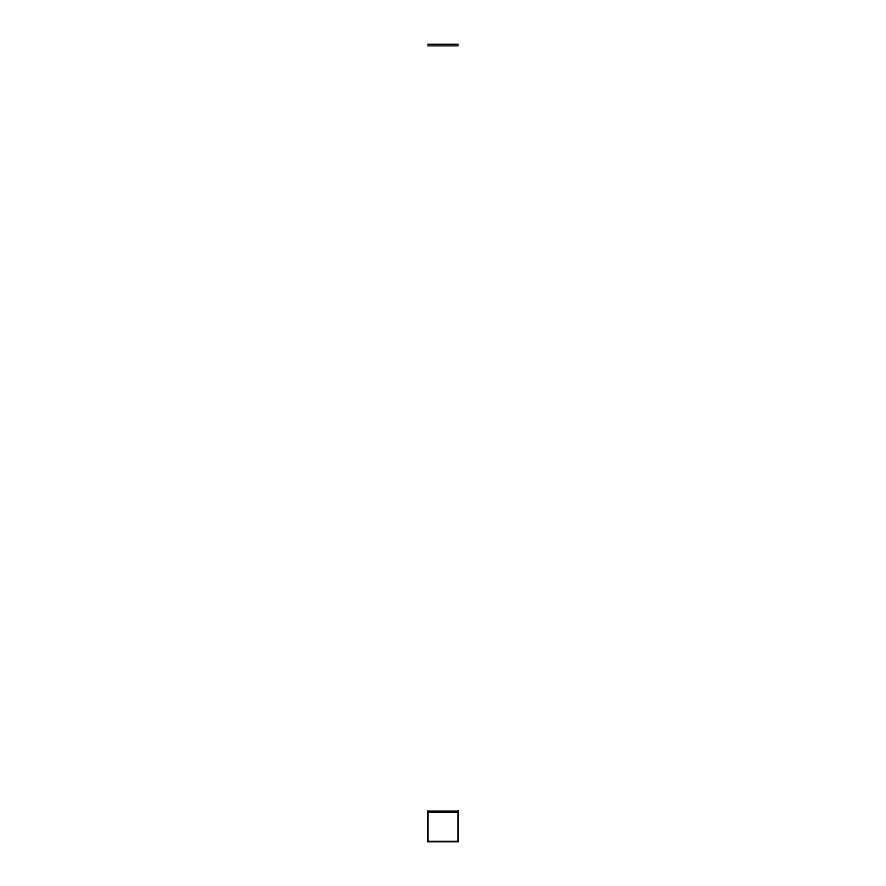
<?xml version="1.0" encoding="UTF-8"?>
<svg xmlns="http://www.w3.org/2000/svg" width="886" height="886" viewBox="0 0 886 886"><rect width="100%" height="100%" fill="white"/><g stroke="black" fill="none" stroke-linecap="round" stroke-linejoin="round"><path stroke-width="1.33" d="M427.661 44.3L458.339 44.3M427.661 45.828L458.339 45.828M427.816 811.953L458.184 811.953M427.816 812.263L458.184 812.263M427.816 841.39L458.184 841.39M458.184 811.033L458.184 841.7M427.816 811.033L427.816 841.7M458.339 811.033L427.661 811.033L427.661 841.7L458.339 841.7L458.339 811.033"/></g></svg>
